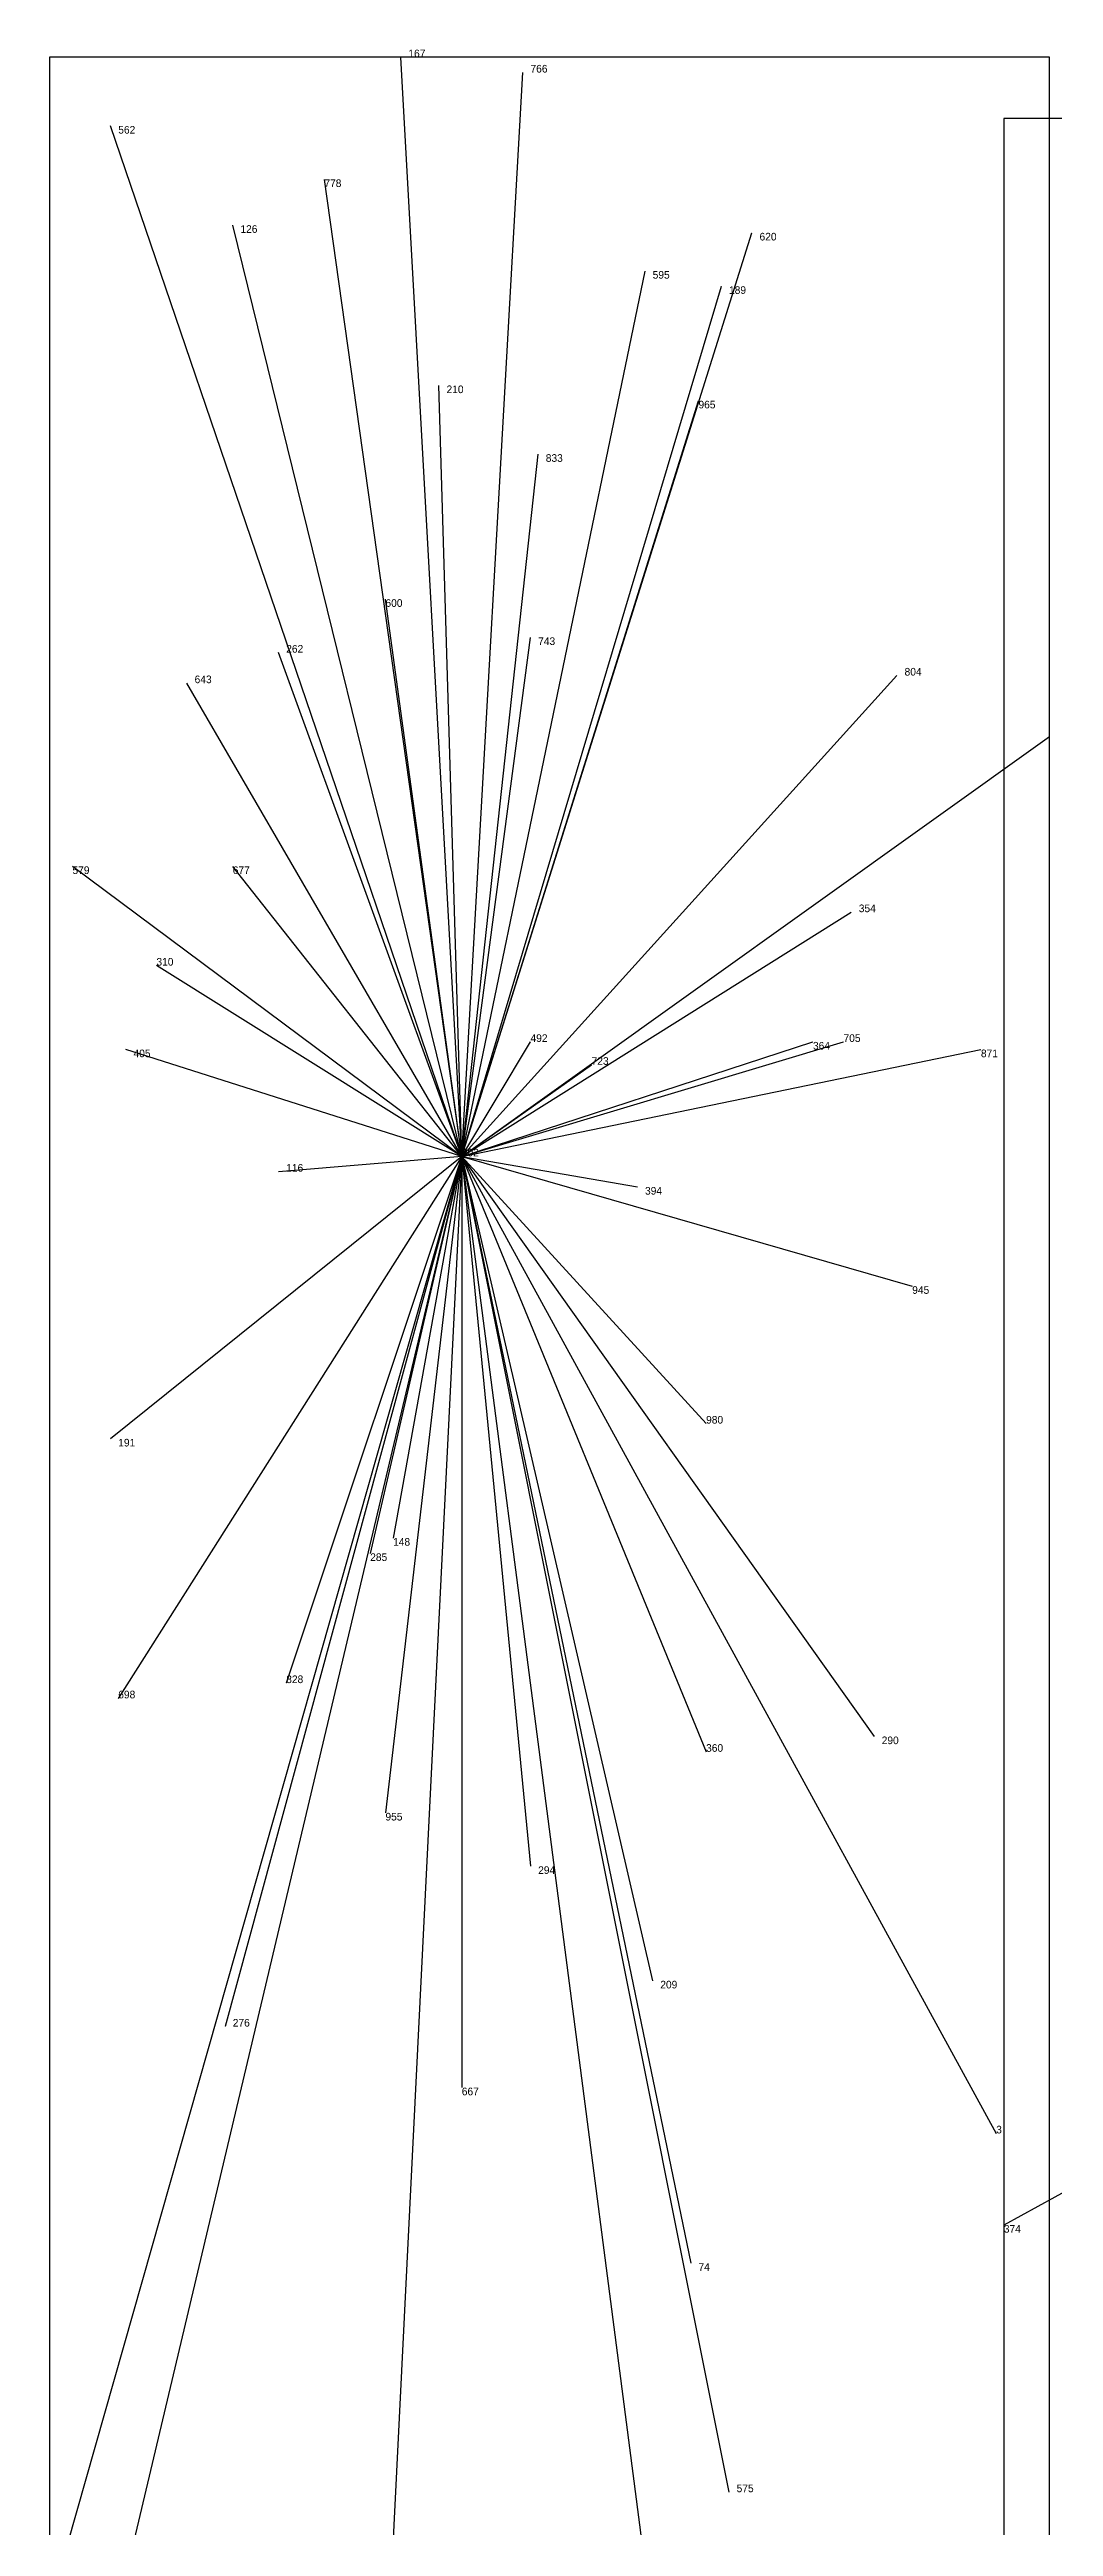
# Model space of a CAD drawing. Extents: x 0 to 1, y 0 to 1.
# Drawn here: x 0.006 to 0.1375, y 0.6665 to 0.991 of the extents above; entities that cross this region are included whole.
import ezdxf

# ---------------------------------------------------------------- set-up
doc = ezdxf.new("R2010")
doc.units = 0
for name, color, linetype in [('CLIENTS', 7, 'Continuous'), ('FACILITIES', 7, 'Continuous'), ('FACILITIES_LINES', 7, 'Continuous'), ('MIN_MAX_BOXES', 7, 'Continuous'), ('NORMALS', 7, 'Continuous'), ('SOURCE_POINTS', 7, 'Continuous'), ('TEXT', 7, 'Continuous')]:
    doc.layers.add(name, color=color, linetype=linetype)

# ---------------------------------------------------------------- blocks, each defined once
blk = doc.blocks.new('POINT_DISPLAY')
blk.add_line((0, 0), (0, 0))

msp = doc.modelspace()

# ---------------------------------------------------------------- linework, layer by layer
at = {"layer": 'FACILITIES_LINES'}
for p, q in [((0.06, 0.846), (0.052, 0.99)), ((0.06, 0.846), (0.068, 0.988)), ((0.06, 0.846), (0.014, 0.981)), ((0.06, 0.846), (0.042, 0.974)), ((0.06, 0.846), (0.03, 0.968)), ((0.06, 0.846), (0.098, 0.967)), ((0.06, 0.846), (0.084, 0.962)), ((0.06, 0.846), (0.094, 0.96)), ((0.06, 0.846), (0.057, 0.947)), ((0.06, 0.846), (0.091, 0.945)), ((0.06, 0.846), (0.07, 0.938)), ((0.06, 0.846), (0.05, 0.919)), ((0.06, 0.846), (0.036, 0.912)), ((0.06, 0.846), (0.069, 0.914)), ((0.06, 0.846), (0.117, 0.909)), ((0.06, 0.846), (0.024, 0.908)), ((0.06, 0.846), (0.137, 0.901)), ((0.06, 0.846), (0.009, 0.884)), ((0.06, 0.846), (0.03, 0.884)), ((0.06, 0.846), (0.111, 0.878)), ((0.06, 0.846), (0.02, 0.871)), ((0.06, 0.846), (0.016, 0.86)), ((0.06, 0.846), (0.106, 0.861)), ((0.06, 0.846), (0.069, 0.861)), ((0.06, 0.846), (0.11, 0.861)), ((0.06, 0.846), (0.128, 0.86)), ((0.06, 0.846), (0.077, 0.858)), ((0.06, 0.846), (0.006, 0.656)), ((0.06, 0.846), (0.006, 0.618)), ((0.06, 0.846), (0.014, 0.809)), ((0.06, 0.846), (0.015, 0.775)), ((0.06, 0.846), (0.029, 0.732)), ((0.06, 0.846), (0.036, 0.844)), ((0.06, 0.846), (0.037, 0.777)), ((0.06, 0.846), (0.048, 0.794)), ((0.06, 0.846), (0.05, 0.645)), ((0.06, 0.846), (0.05, 0.76)), ((0.06, 0.846), (0.051, 0.796)), ((0.06, 0.846), (0.13, 0.718)), ((0.06, 0.846), (0.09, 0.701)), ((0.06, 0.846), (0.085, 0.738)), ((0.06, 0.846), (0.114, 0.77)), ((0.06, 0.846), (0.092, 0.768)), ((0.06, 0.846), (0.083, 0.842)), ((0.06, 0.846), (0.069, 0.753)), ((0.06, 0.846), (0.095, 0.671)), ((0.06, 0.846), (0.06, 0.724)), ((0.06, 0.846), (0.084, 0.661)), ((0.06, 0.846), (0.119, 0.829)), ((0.06, 0.846), (0.092, 0.811)), ((0.213, 0.751), (0.131, 0.706))]:
    msp.add_line(p, q, dxfattribs=at)
at = {"layer": 'MIN_MAX_BOXES'}
for p, q in [((0.137, 0.99), (0.006, 0.99)), ((0.006, 0.99), (0.006, 0.618)), ((0.137, 0.99), (0.006, 0.99)), ((0.006, 0.99), (0.006, 0.618)), ((0.006, 0.99), (0.006, 0.99)), ((0.137, 0.618), (0.137, 0.99)), ((0.137, 0.618), (0.137, 0.99)), ((0.137, 0.99), (0.137, 0.99)), ((0.253, 0.982), (0.131, 0.982)), ((0.131, 0.982), (0.131, 0.582)), ((0.253, 0.982), (0.131, 0.982)), ((0.131, 0.982), (0.131, 0.582)), ((0.131, 0.982), (0.131, 0.982))]:
    msp.add_line(p, q, dxfattribs=at)
at = {"layer": 'NORMALS'}
for p, q in [((0.052, 0.99), (0.052, 0.99)), ((0.068, 0.988), (0.068, 0.988)), ((0.014, 0.981), (0.014, 0.981)), ((0.042, 0.974), (0.042, 0.974)), ((0.03, 0.968), (0.03, 0.968)), ((0.098, 0.967), (0.098, 0.967)), ((0.084, 0.962), (0.084, 0.962)), ((0.094, 0.96), (0.094, 0.96)), ((0.057, 0.947), (0.057, 0.947)), ((0.091, 0.945), (0.091, 0.945)), ((0.07, 0.938), (0.07, 0.938)), ((0.05, 0.919), (0.05, 0.919)), ((0.036, 0.912), (0.036, 0.912)), ((0.069, 0.914), (0.069, 0.914)), ((0.117, 0.909), (0.117, 0.909)), ((0.024, 0.908), (0.024, 0.908)), ((0.137, 0.901), (0.137, 0.901)), ((0.009, 0.884), (0.009, 0.884)), ((0.03, 0.884), (0.03, 0.884)), ((0.111, 0.878), (0.111, 0.878)), ((0.02, 0.871), (0.02, 0.871)), ((0.016, 0.86), (0.016, 0.86)), ((0.069, 0.861), (0.069, 0.861)), ((0.106, 0.861), (0.106, 0.861)), ((0.11, 0.861), (0.11, 0.861)), ((0.128, 0.86), (0.128, 0.86)), ((0.077, 0.858), (0.077, 0.858)), ((0.036, 0.844), (0.036, 0.844)), ((0.06, 0.846), (0.06, 0.846)), ((0.083, 0.842), (0.083, 0.842)), ((0.119, 0.829), (0.119, 0.829)), ((0.014, 0.809), (0.014, 0.809)), ((0.092, 0.811), (0.092, 0.811)), ((0.051, 0.796), (0.051, 0.796)), ((0.048, 0.794), (0.048, 0.794)), ((0.037, 0.777), (0.037, 0.777)), ((0.015, 0.775), (0.015, 0.775)), ((0.114, 0.77), (0.114, 0.77)), ((0.092, 0.768), (0.092, 0.768)), ((0.05, 0.76), (0.05, 0.76)), ((0.069, 0.753), (0.069, 0.753)), ((0.085, 0.738), (0.085, 0.738)), ((0.029, 0.732), (0.029, 0.732)), ((0.06, 0.724), (0.06, 0.724)), ((0.13, 0.718), (0.13, 0.718)), ((0.131, 0.706), (0.131, 0.706)), ((0.09, 0.701), (0.09, 0.701)), ((0.095, 0.671), (0.095, 0.671))]:
    msp.add_line(p, q, dxfattribs=at)

# ---------------------------------------------------------------- block references
at = {"layer": 'CLIENTS'}
for p in [(0.052, 0.99), (0.068, 0.988), (0.014, 0.981), (0.042, 0.974), (0.03, 0.968), (0.098, 0.967), (0.084, 0.962), (0.094, 0.96), (0.057, 0.947), (0.091, 0.945), (0.07, 0.938), (0.05, 0.919), (0.036, 0.912), (0.069, 0.914), (0.117, 0.909), (0.024, 0.908), (0.137, 0.901), (0.009, 0.884), (0.03, 0.884), (0.111, 0.878), (0.02, 0.871), (0.016, 0.86), (0.069, 0.861), (0.106, 0.861), (0.11, 0.861), (0.128, 0.86), (0.077, 0.858), (0.036, 0.844), (0.083, 0.842), (0.119, 0.829), (0.014, 0.809), (0.092, 0.811), (0.051, 0.796), (0.048, 0.794), (0.037, 0.777), (0.015, 0.775), (0.114, 0.77), (0.092, 0.768), (0.05, 0.76), (0.069, 0.753), (0.085, 0.738), (0.029, 0.732), (0.06, 0.724), (0.13, 0.718), (0.131, 0.706), (0.09, 0.701), (0.095, 0.671)]:
    msp.add_blockref('POINT_DISPLAY', p, dxfattribs=at)
at = {"layer": 'FACILITIES'}
msp.add_blockref('POINT_DISPLAY', (0.06, 0.846), dxfattribs=at)
at = {"layer": 'SOURCE_POINTS'}
for p in [(0.052, 0.99), (0.068, 0.988), (0.014, 0.981), (0.042, 0.974), (0.03, 0.968), (0.098, 0.967), (0.084, 0.962), (0.094, 0.96), (0.057, 0.947), (0.091, 0.945), (0.07, 0.938), (0.05, 0.919), (0.036, 0.912), (0.069, 0.914), (0.117, 0.909), (0.024, 0.908), (0.137, 0.901), (0.009, 0.884), (0.03, 0.884), (0.111, 0.878), (0.02, 0.871), (0.016, 0.86), (0.069, 0.861), (0.106, 0.861), (0.11, 0.861), (0.128, 0.86), (0.077, 0.858), (0.036, 0.844), (0.06, 0.846), (0.083, 0.842), (0.119, 0.829), (0.014, 0.809), (0.092, 0.811), (0.051, 0.796), (0.048, 0.794), (0.037, 0.777), (0.015, 0.775), (0.114, 0.77), (0.092, 0.768), (0.05, 0.76), (0.069, 0.753), (0.085, 0.738), (0.029, 0.732), (0.06, 0.724), (0.13, 0.718), (0.131, 0.706), (0.09, 0.701), (0.095, 0.671)]:
    msp.add_blockref('POINT_DISPLAY', p, dxfattribs=at)

# ---------------------------------------------------------------- texts
at = {"layer": 'TEXT'}
for s, p in [('167', (0.053, 0.99)), ('766', (0.069, 0.988)), ('562', (0.015, 0.98)), ('778', (0.042, 0.973)), ('126', (0.031, 0.967)), ('620', (0.099, 0.966)), ('595', (0.085, 0.961)), ('189', (0.095, 0.959)), ('210', (0.058, 0.946)), ('965', (0.091, 0.944)), ('833', (0.071, 0.937)), ('600', (0.05, 0.918)), ('262', (0.037, 0.912)), ('743', (0.07, 0.913)), ('643', (0.025, 0.908)), ('804', (0.118, 0.909)), ('579', (0.009, 0.883)), ('677', (0.03, 0.883)), ('354', (0.112, 0.878)), ('310', (0.02, 0.871)), ('405', (0.017, 0.859)), ('492', (0.069, 0.861)), ('364', (0.106, 0.86)), ('705', (0.11, 0.861)), ('871', (0.128, 0.859)), ('723', (0.077, 0.858)), ('702', (0.06, 0.846)), ('116', (0.037, 0.844)), ('394', (0.084, 0.841)), ('945', (0.119, 0.828)), ('980', (0.092, 0.811)), ('191', (0.015, 0.808)), ('148', (0.051, 0.795)), ('285', (0.048, 0.793)), ('698', (0.015, 0.775)), ('828', (0.037, 0.777)), ('290', (0.115, 0.769)), ('360', (0.092, 0.768)), ('955', (0.05, 0.759)), ('294', (0.07, 0.752)), ('209', (0.086, 0.737)), ('276', (0.03, 0.732)), ('667', (0.06, 0.723)), ('3', (0.13, 0.718)), ('374', (0.131, 0.705)), ('74', (0.091, 0.7)), ('575', (0.096, 0.671))]:
    msp.add_text(s, height=0.001, dxfattribs=at).set_placement(p)

doc.saveas('drawing.dxf')
